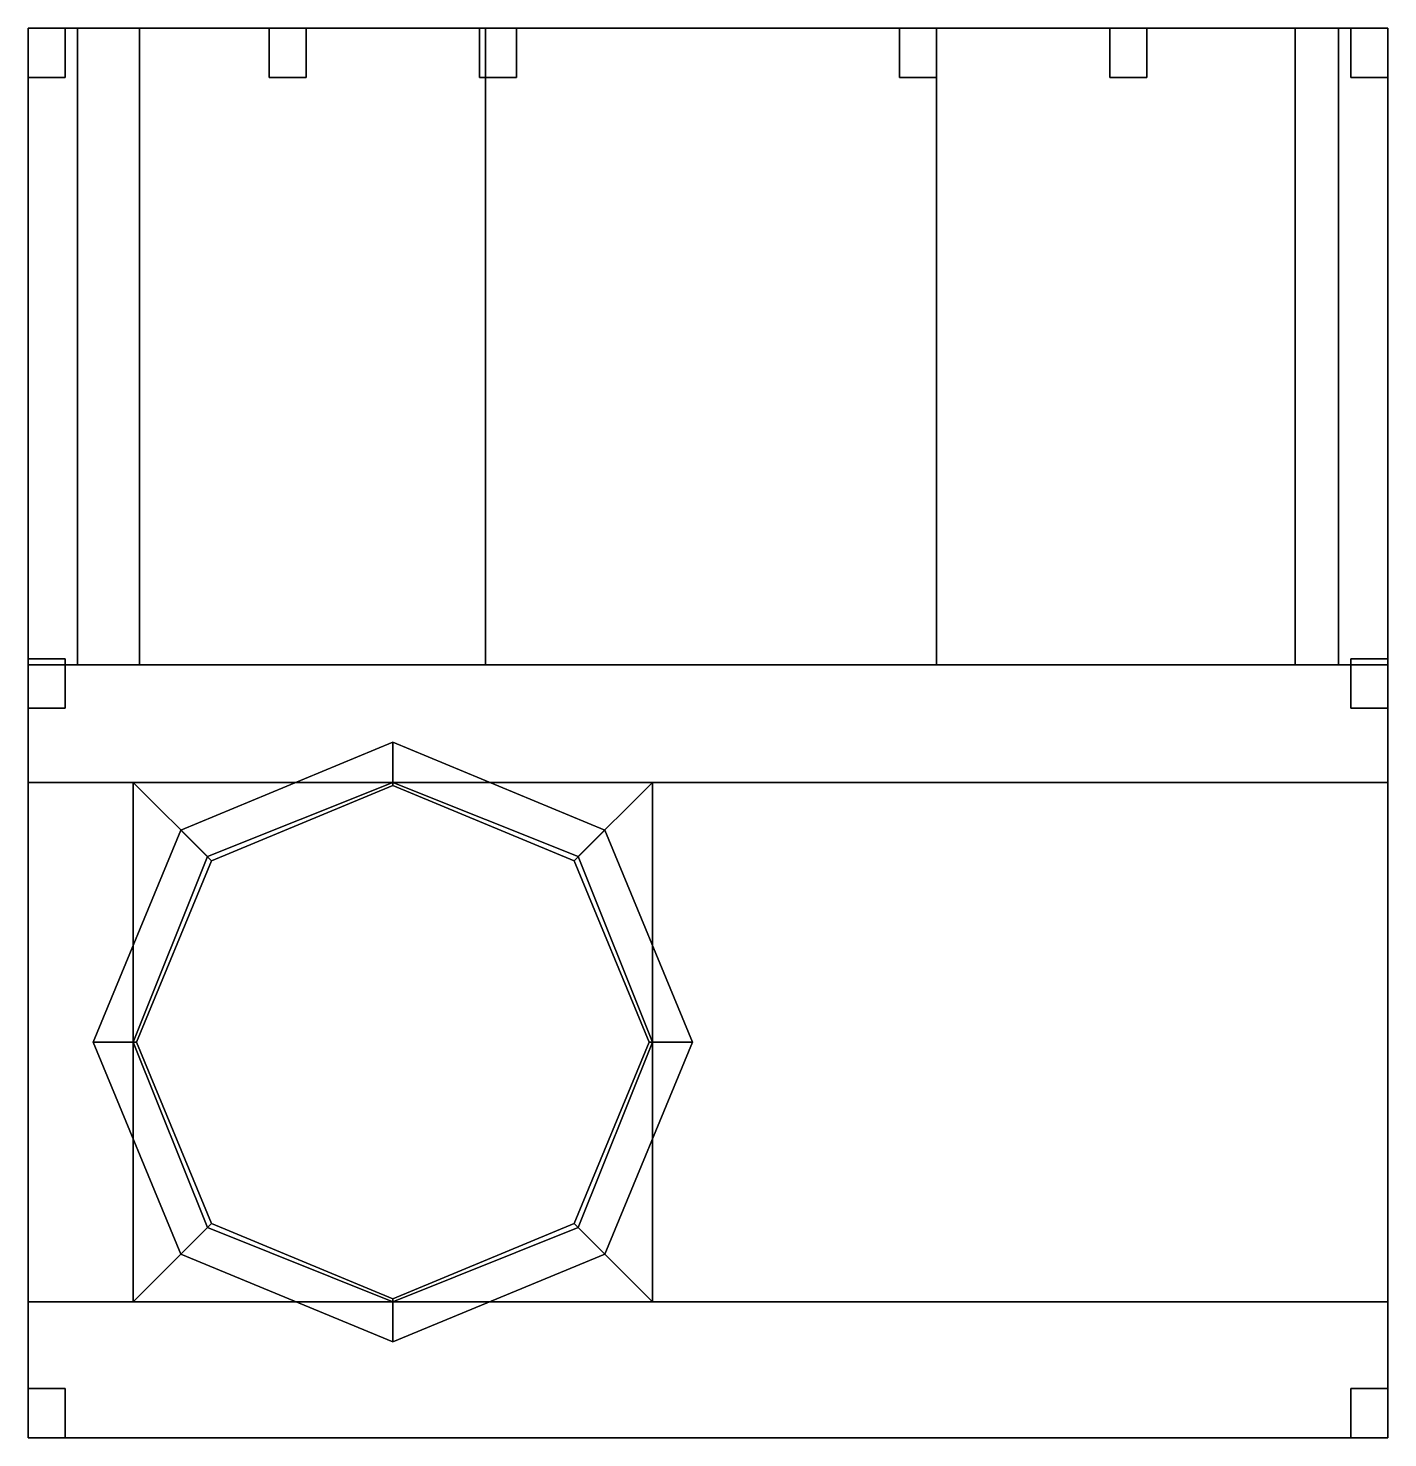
# Model space of a CAD drawing. Extents: x -1.1 to 1.1, y -0.41 to 1.87.
import ezdxf

# ---------------------------------------------------------------- set-up
doc = ezdxf.new("R2010")
doc.units = 0
doc.layers.add('ROOF', color=3, linetype='CONTINUOUS')

msp = doc.modelspace()

# ---------------------------------------------------------------- linework, layer by layer
at = {"layer": 'ROOF'}
for points in [[(-1.02, 1.87, 2.09), (-1.02, 1.87, 2.04), (-1.1, 1.87, 2.04), (-1.1, 1.87, 2.11)], [(-1.1, 1.87, 2.11), (-1.1, 1.87, 2.04), (-1.1, 0.84, 2.04), (-1.1, 0.84, 2.11)], [(-1.1, 1.87, 2.04), (-1.02, 1.87, 2.04), (-1.02, 0.84, 2.04), (-1.1, 0.84, 2.04)], [(-0.92, 1.87, 2.14), (-1.02, 1.87, 2.09), (-1.1, 1.87, 2.11), (-0.92, 1.87, 2.21)], [(-0.92, 1.87, 2.21), (-1.1, 1.87, 2.11), (-1.1, 0.84, 2.11), (-0.92, 0.84, 2.21)], [(-1.1, 1.87, 1.59), (-1.1, 1.79, 1.59), (-1.1, 1.79, 2.04), (-1.1, 1.87, 2.04)], [(-1.04, 1.87, 2.04), (-1.04, 1.87, 1.59), (-1.1, 1.87, 1.59), (-1.1, 1.87, 2.04)], [(-1.04, 1.79, 2.04), (-1.04, 1.79, 1.59), (-1.04, 1.87, 1.59), (-1.04, 1.87, 2.04)], [(-1.02, 0.84, 2.09), (-1.02, 0.84, 2.04), (-1.02, 1.87, 2.04), (-1.02, 1.87, 2.09)], [(-0.92, 0.84, 2.14), (-1.02, 0.84, 2.09), (-1.02, 1.87, 2.09), (-0.92, 1.87, 2.14)], [(-0.36, 1.87, 2.19), (-0.92, 1.87, 2.14), (-0.92, 1.87, 2.21), (-0.36, 1.87, 2.27)], [(-0.36, 0.84, 2.19), (-0.92, 0.84, 2.14), (-0.92, 1.87, 2.14), (-0.36, 1.87, 2.19)], [(-0.36, 1.87, 2.27), (-0.92, 1.87, 2.21), (-0.92, 0.84, 2.21), (-0.36, 0.84, 2.27)], [(-0.65, 1.87, 2.17), (-0.65, 1.87, 1.59), (-0.71, 1.87, 1.59), (-0.71, 1.87, 2.16)], [(-0.71, 1.87, 1.59), (-0.71, 1.79, 1.59), (-0.71, 1.79, 2.16), (-0.71, 1.87, 2.16)], [(-0.65, 1.79, 2.17), (-0.65, 1.79, 1.59), (-0.65, 1.87, 1.59), (-0.65, 1.87, 2.17)], [(-0.31, 1.87, 2.19), (-0.31, 1.87, 1.59), (-0.37, 1.87, 1.59), (-0.37, 1.87, 2.19)], [(-0.37, 1.87, 1.59), (-0.37, 1.79, 1.59), (-0.37, 1.79, 2.19), (-0.37, 1.87, 2.19)], [(0.37, 1.87, 2.27), (-0.36, 1.87, 2.27), (-0.36, 0.84, 2.27), (0.37, 0.84, 2.27)], [(0.37, 1.87, 2.19), (-0.36, 1.87, 2.19), (-0.36, 1.87, 2.27), (0.37, 1.87, 2.27)], [(0.37, 0.84, 2.19), (-0.36, 0.84, 2.19), (-0.36, 1.87, 2.19), (0.37, 1.87, 2.19)], [(-0.31, 1.79, 2.19), (-0.31, 1.79, 1.59), (-0.31, 1.87, 1.59), (-0.31, 1.87, 2.19)], [(0.31, 1.87, 1.59), (0.31, 1.79, 1.59), (0.31, 1.79, 2.19), (0.31, 1.87, 2.19)], [(0.37, 1.87, 2.19), (0.37, 1.87, 1.59), (0.31, 1.87, 1.59), (0.31, 1.87, 2.19)], [(0.95, 1.87, 2.13), (0.37, 1.87, 2.19), (0.37, 1.87, 2.27), (0.95, 1.87, 2.21)], [(0.95, 0.84, 2.13), (0.37, 0.84, 2.19), (0.37, 1.87, 2.19), (0.95, 1.87, 2.13)], [(0.95, 1.87, 2.21), (0.37, 1.87, 2.27), (0.37, 0.84, 2.27), (0.95, 0.84, 2.21)], [(0.37, 1.79, 2.19), (0.37, 1.79, 1.59), (0.37, 1.87, 1.59), (0.37, 1.87, 2.19)], [(0.65, 1.87, 1.59), (0.65, 1.79, 1.59), (0.65, 1.79, 2.17), (0.65, 1.87, 2.17)], [(0.71, 1.87, 2.16), (0.71, 1.87, 1.59), (0.65, 1.87, 1.59), (0.65, 1.87, 2.17)], [(0.71, 1.79, 2.16), (0.71, 1.79, 1.59), (0.71, 1.87, 1.59), (0.71, 1.87, 2.16)], [(1.1, 1.87, 2.11), (0.95, 1.87, 2.21), (0.95, 0.84, 2.21), (1.1, 0.84, 2.11)], [(1.02, 1.87, 2.09), (0.95, 1.87, 2.13), (0.95, 1.87, 2.21), (1.1, 1.87, 2.11)], [(1.02, 0.84, 2.09), (0.95, 0.84, 2.13), (0.95, 1.87, 2.13), (1.02, 1.87, 2.09)], [(1.1, 1.87, 2.04), (1.02, 1.87, 2.04), (1.02, 1.87, 2.09), (1.1, 1.87, 2.11)], [(1.1, 0.84, 2.04), (1.02, 0.84, 2.04), (1.02, 1.87, 2.04), (1.1, 1.87, 2.04)], [(1.02, 1.87, 2.09), (1.02, 1.87, 2.04), (1.02, 0.84, 2.04), (1.02, 0.84, 2.09)], [(1.04, 1.87, 1.59), (1.04, 1.79, 1.59), (1.04, 1.79, 2.04), (1.04, 1.87, 2.04)], [(1.1, 1.87, 2.04), (1.1, 1.87, 1.59), (1.04, 1.87, 1.59), (1.04, 1.87, 2.04)], [(1.1, 0.84, 2.11), (1.1, 0.84, 2.04), (1.1, 1.87, 2.04), (1.1, 1.87, 2.11)], [(1.1, 1.79, 2.04), (1.1, 1.79, 1.59), (1.1, 1.87, 1.59), (1.1, 1.87, 2.04)], [(-1.1, 1.79, 2.04), (-1.1, 1.79, 1.59), (-1.04, 1.79, 1.59), (-1.04, 1.79, 2.04)], [(-0.71, 1.79, 2.16), (-0.71, 1.79, 1.59), (-0.65, 1.79, 1.59), (-0.65, 1.79, 2.17)], [(-0.37, 1.79, 2.19), (-0.37, 1.79, 1.59), (-0.31, 1.79, 1.59), (-0.31, 1.79, 2.19)], [(0.31, 1.79, 2.19), (0.31, 1.79, 1.59), (0.37, 1.79, 1.59), (0.37, 1.79, 2.19)], [(0.65, 1.79, 2.17), (0.65, 1.79, 1.59), (0.71, 1.79, 1.59), (0.71, 1.79, 2.16)], [(1.04, 1.79, 2.04), (1.04, 1.79, 1.59), (1.1, 1.79, 1.59), (1.1, 1.79, 2.04)], [(-1.1, 0.85, 1.59), (-1.1, 0.77, 1.59), (-1.1, 0.77, 2.04), (-1.1, 0.85, 2.04)], [(-1.04, 0.85, 2.04), (-1.04, 0.85, 1.59), (-1.1, 0.85, 1.59), (-1.1, 0.85, 2.04)], [(-1.04, 0.77, 2.04), (-1.04, 0.77, 1.59), (-1.04, 0.85, 1.59), (-1.04, 0.85, 2.04)], [(1.04, 0.85, 1.59), (1.04, 0.77, 1.59), (1.04, 0.77, 2.04), (1.04, 0.85, 2.04)], [(1.1, 0.85, 2.04), (1.1, 0.85, 1.59), (1.04, 0.85, 1.59), (1.04, 0.85, 2.04)], [(1.1, 0.77, 2.04), (1.1, 0.77, 1.59), (1.1, 0.85, 1.59), (1.1, 0.85, 2.04)], [(-1.1, 0.84, 2.11), (-1.02, 0.84, 2.09), (-0.92, 0.84, 2.14), (-0.92, 0.84, 2.21)], [(-1.1, 0.84, 2.04), (1.1, 0.84, 2.04), (1.1, 0.65, 2.04), (-1.1, 0.65, 2.04)], [(-1.1, 0.84, 2.11), (-1.1, 0.84, 2.04), (-1.1, 0.65, 2.04), (-1.1, 0.65, 2.11)], [(-1.1, 0.65, 2.11), (1.1, 0.65, 2.11), (1.1, 0.84, 2.11), (-1.1, 0.84, 2.11)], [(1.02, 0.84, 2.09), (1.02, 0.84, 2.04), (-1.02, 0.84, 2.04), (-1.02, 0.84, 2.09)], [(-0.92, 0.84, 2.14), (-1.02, 0.84, 2.09), (1.02, 0.84, 2.09), (0.95, 0.84, 2.13)], [(0.95, 0.84, 2.13), (1.02, 0.84, 2.09), (-1.02, 0.84, 2.09), (-0.92, 0.84, 2.14)], [(-0.92, 0.84, 2.21), (-0.92, 0.84, 2.14), (-0.36, 0.84, 2.19), (-0.36, 0.84, 2.27)], [(-0.36, 0.84, 2.19), (-0.92, 0.84, 2.14), (0.95, 0.84, 2.13), (0.37, 0.84, 2.19)], [(0.37, 0.84, 2.19), (0.95, 0.84, 2.13), (-0.92, 0.84, 2.14), (-0.36, 0.84, 2.19)], [(-0.36, 0.84, 2.27), (-0.36, 0.84, 2.19), (0.37, 0.84, 2.19), (0.37, 0.84, 2.27)], [(0.37, 0.84, 2.27), (0.37, 0.84, 2.19), (0.95, 0.84, 2.13), (0.95, 0.84, 2.21)], [(0.95, 0.84, 2.21), (0.95, 0.84, 2.13), (1.02, 0.84, 2.09), (1.1, 0.84, 2.11)], [(1.02, 0.84, 2.09), (1.02, 0.84, 2.04), (1.1, 0.84, 2.04), (1.1, 0.84, 2.11)], [(1.1, 0.65, 2.11), (1.1, 0.65, 2.04), (1.1, 0.84, 2.04), (1.1, 0.84, 2.11)], [(-1.1, 0.77, 2.04), (-1.1, 0.77, 1.59), (-1.04, 0.77, 1.59), (-1.04, 0.77, 2.04)], [(1.04, 0.77, 2.04), (1.04, 0.77, 1.59), (1.1, 0.77, 1.59), (1.1, 0.77, 2.04)], [(-0.51, 0.715, 2.11), (-0.8529, 0.5729, 2.11), (-0.8529, 0.5729, 2.19), (-0.51, 0.715, 2.19)], [(-0.51, 0.715, 2.19), (-0.8529, 0.5729, 2.19), (-0.8034, 0.5234, 2.19), (-0.51, 0.645, 2.19)], [(-0.1671, 0.5729, 2.11), (-0.51, 0.715, 2.11), (-0.51, 0.715, 2.19), (-0.1671, 0.5729, 2.19)], [(-0.1671, 0.5729, 2.19), (-0.51, 0.715, 2.19), (-0.51, 0.645, 2.19), (-0.2166, 0.5234, 2.19)], [(-1.1, -0.19, 2.11), (-0.93, -0.19, 2.11), (-0.93, 0.65, 2.11), (-1.1, 0.65, 2.11)], [(-1.1, 0.65, 2.11), (-1.1, 0.65, 2.04), (-1.1, -0.19, 2.04), (-1.1, -0.19, 2.11)], [(-1.1, 0.65, 2.04), (-0.93, 0.65, 2.04), (-0.93, -0.19, 2.04), (-1.1, -0.19, 2.04)], [(-0.93, 0.65, 2.04), (-0.51, 0.65, 2.04), (-0.81, 0.53, 2.04)], [(-0.93, 0.23, 2.11), (-0.81, 0.53, 2.11), (-0.81, 0.53, 2.11), (-0.93, 0.65, 2.11)], [(-0.81, 0.53, 2.11), (-0.51, 0.65, 2.11), (-0.51, 0.65, 2.11), (-0.93, 0.65, 2.11)], [(-0.93, 0.65, 2.04), (-0.81, 0.53, 2.04), (-0.93, 0.23, 2.04)], [(-0.81, 0.53, 2.11), (-0.81, 0.53, 2.04), (-0.51, 0.65, 2.04), (-0.51, 0.65, 2.11)], [(-0.8034, 0.5234, 2.11), (-0.51, 0.645, 2.11), (-0.51, 0.645, 2.19), (-0.8034, 0.5234, 2.19)], [(-0.51, 0.65, 2.11), (-0.51, 0.65, 2.04), (-0.21, 0.53, 2.04), (-0.21, 0.53, 2.11)], [(-0.51, 0.65, 2.11), (-0.21, 0.53, 2.11), (-0.09, 0.65, 2.11), (-0.51, 0.65, 2.11)], [(-0.51, 0.65, 2.04), (-0.09, 0.65, 2.04), (-0.21, 0.53, 2.04), (-0.51, 0.65, 2.04)], [(-0.51, 0.645, 2.11), (-0.2166, 0.5234, 2.11), (-0.2166, 0.5234, 2.19), (-0.51, 0.645, 2.19)], [(-0.21, 0.53, 2.11), (-0.09, 0.23, 2.11), (-0.09, 0.65, 2.11), (-0.21, 0.53, 2.11)], [(-0.21, 0.53, 2.04), (-0.09, 0.65, 2.04), (-0.09, 0.23, 2.04), (-0.21, 0.53, 2.04)], [(-0.09, 0.65, 2.04), (1.1, 0.65, 2.04), (1.1, -0.19, 2.04), (-0.09, -0.19, 2.04)], [(-0.09, -0.19, 2.11), (1.1, -0.19, 2.11), (1.1, 0.65, 2.11), (-0.09, 0.65, 2.11)], [(1.1, -0.19, 2.11), (1.1, -0.19, 2.04), (1.1, 0.65, 2.04), (1.1, 0.65, 2.11)], [(-0.8529, 0.5729, 2.11), (-0.995, 0.23, 2.11), (-0.995, 0.23, 2.19), (-0.8529, 0.5729, 2.19)], [(-0.8529, 0.5729, 2.19), (-0.995, 0.23, 2.19), (-0.925, 0.23, 2.19), (-0.8034, 0.5234, 2.19)], [(-0.025, 0.23, 2.19), (-0.1671, 0.5729, 2.19), (-0.2166, 0.5234, 2.19), (-0.095, 0.23, 2.19)], [(-0.025, 0.23, 2.11), (-0.1671, 0.5729, 2.11), (-0.1671, 0.5729, 2.19), (-0.025, 0.23, 2.19)], [(-0.93, 0.23, 2.04), (-0.81, 0.53, 2.04), (-0.81, 0.53, 2.11), (-0.93, 0.23, 2.11)], [(-0.21, 0.53, 2.04), (-0.09, 0.23, 2.04), (-0.09, 0.23, 2.11), (-0.21, 0.53, 2.11)], [(-0.925, 0.23, 2.11), (-0.8034, 0.5234, 2.11), (-0.8034, 0.5234, 2.19), (-0.925, 0.23, 2.19)], [(-0.2166, 0.5234, 2.11), (-0.095, 0.23, 2.11), (-0.095, 0.23, 2.19), (-0.2166, 0.5234, 2.19)], [(-0.995, 0.23, 2.11), (-0.8529, -0.1129, 2.11), (-0.8529, -0.1129, 2.19), (-0.995, 0.23, 2.19)], [(-0.995, 0.23, 2.19), (-0.8529, -0.1129, 2.19), (-0.8034, -0.0634, 2.19), (-0.925, 0.23, 2.19)], [(-0.81, -0.07, 2.11), (-0.81, -0.07, 2.04), (-0.93, 0.23, 2.04), (-0.93, 0.23, 2.11)], [(-0.93, -0.19, 2.11), (-0.81, -0.07, 2.11), (-0.93, 0.23, 2.11)], [(-0.93, 0.23, 2.04), (-0.93, 0.23, 2.04), (-0.81, -0.07, 2.04), (-0.93, -0.19, 2.04)], [(-0.8034, -0.0634, 2.11), (-0.925, 0.23, 2.11), (-0.925, 0.23, 2.19), (-0.8034, -0.0634, 2.19)], [(-0.095, 0.23, 2.11), (-0.2166, -0.0634, 2.11), (-0.2166, -0.0634, 2.19), (-0.095, 0.23, 2.19)], [(-0.1671, -0.1129, 2.19), (-0.025, 0.23, 2.19), (-0.095, 0.23, 2.19), (-0.2166, -0.0634, 2.19)], [(-0.21, -0.07, 2.11), (-0.09, -0.19, 2.11), (-0.09, 0.23, 2.11), (-0.21, -0.07, 2.11)], [(-0.09, 0.23, 2.11), (-0.09, 0.23, 2.04), (-0.21, -0.07, 2.04), (-0.21, -0.07, 2.11)], [(-0.21, -0.07, 2.04), (-0.09, 0.23, 2.04), (-0.09, -0.19, 2.04), (-0.21, -0.07, 2.04)], [(-0.1671, -0.1129, 2.11), (-0.025, 0.23, 2.11), (-0.025, 0.23, 2.19), (-0.1671, -0.1129, 2.19)], [(-0.8529, -0.1129, 2.19), (-0.51, -0.255, 2.19), (-0.51, -0.185, 2.19), (-0.8034, -0.0634, 2.19)], [(-0.51, -0.185, 2.11), (-0.8034, -0.0634, 2.11), (-0.8034, -0.0634, 2.19), (-0.51, -0.185, 2.19)], [(-0.2166, -0.0634, 2.11), (-0.51, -0.185, 2.11), (-0.51, -0.185, 2.19), (-0.2166, -0.0634, 2.19)], [(-0.51, -0.255, 2.19), (-0.1671, -0.1129, 2.19), (-0.2166, -0.0634, 2.19), (-0.51, -0.185, 2.19)], [(-0.93, -0.19, 2.11), (-0.51, -0.19, 2.11), (-0.81, -0.07, 2.11)], [(-0.81, -0.07, 2.04), (-0.81, -0.07, 2.04), (-0.51, -0.19, 2.04), (-0.93, -0.19, 2.04)], [(-0.51, -0.19, 2.11), (-0.51, -0.19, 2.04), (-0.81, -0.07, 2.04), (-0.81, -0.07, 2.11)], [(-0.21, -0.07, 2.11), (-0.21, -0.07, 2.04), (-0.51, -0.19, 2.04), (-0.51, -0.19, 2.11)], [(-0.51, -0.19, 2.11), (-0.09, -0.19, 2.11), (-0.21, -0.07, 2.11), (-0.51, -0.19, 2.11)], [(-0.51, -0.19, 2.04), (-0.21, -0.07, 2.04), (-0.09, -0.19, 2.04), (-0.51, -0.19, 2.04)], [(-0.8529, -0.1129, 2.11), (-0.51, -0.255, 2.11), (-0.51, -0.255, 2.19), (-0.8529, -0.1129, 2.19)], [(-0.51, -0.255, 2.11), (-0.1671, -0.1129, 2.11), (-0.1671, -0.1129, 2.19), (-0.51, -0.255, 2.19)], [(-1.1, -0.19, 2.04), (1.1, -0.19, 2.04), (1.1, -0.41, 2.04), (-1.1, -0.41, 2.04)], [(-1.1, -0.19, 2.11), (-1.1, -0.19, 2.04), (-1.1, -0.41, 2.04), (-1.1, -0.41, 2.11)], [(-1.1, -0.41, 2.11), (1.1, -0.41, 2.11), (1.1, -0.19, 2.11), (-1.1, -0.19, 2.11)], [(1.1, -0.41, 2.11), (1.1, -0.41, 2.04), (1.1, -0.19, 2.04), (1.1, -0.19, 2.11)], [(-1.1, -0.33, 1.59), (-1.1, -0.41, 1.59), (-1.1, -0.41, 2.04), (-1.1, -0.33, 2.04)], [(-1.04, -0.33, 2.04), (-1.04, -0.33, 1.59), (-1.1, -0.33, 1.59), (-1.1, -0.33, 2.04)], [(-1.04, -0.41, 2.04), (-1.04, -0.41, 1.59), (-1.04, -0.33, 1.59), (-1.04, -0.33, 2.04)], [(1.04, -0.33, 1.59), (1.04, -0.41, 1.59), (1.04, -0.41, 2.04), (1.04, -0.33, 2.04)], [(1.1, -0.33, 2.04), (1.1, -0.33, 1.59), (1.04, -0.33, 1.59), (1.04, -0.33, 2.04)], [(1.1, -0.41, 2.04), (1.1, -0.41, 1.59), (1.1, -0.33, 1.59), (1.1, -0.33, 2.04)], [(-1.1, -0.41, 2.04), (1.1, -0.41, 2.04), (1.1, -0.41, 2.11), (-1.1, -0.41, 2.11)], [(-1.1, -0.41, 2.04), (-1.1, -0.41, 1.59), (-1.04, -0.41, 1.59), (-1.04, -0.41, 2.04)], [(1.04, -0.41, 2.04), (1.04, -0.41, 1.59), (1.1, -0.41, 1.59), (1.1, -0.41, 2.04)]]:
    msp.add_3dface(points, dxfattribs=at)

doc.saveas('drawing.dxf')
